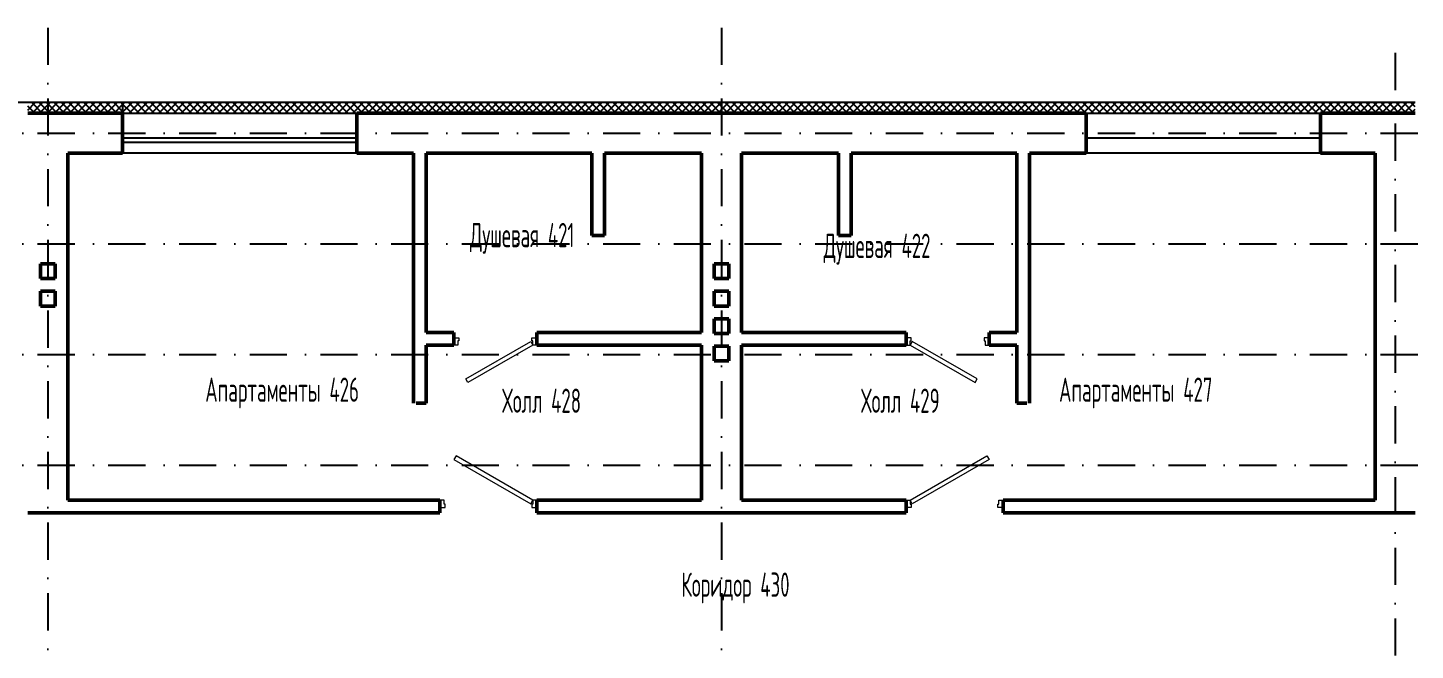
# Model space of a CAD drawing. Extents: x -1560602 to 321118, y -2308202 to -430103.
# Drawn here: x -1522256 to -1509096, y -2275248 to -2269344 of the extents above; entities that cross this region are included whole.
import ezdxf

# ---------------------------------------------------------------- set-up
doc = ezdxf.new("R2010")
doc.units = 0
doc.header["$MEASUREMENT"] = 0
doc.linetypes.add('Dot & Dashed', pattern=[670.277762, 352.777767, -176.388884, 0, -141.111112])
doc.linetypes.add('Штрихпунктирная', pattern=[0.670278, 0.352778, -0.176389, 0, -0.141111])
for name, color, linetype, lineweight in [('Вентиляция', 2, 'CONTINUOUS', 50), ('Двери', 4, 'CONTINUOUS', 15), ('стены', 5, 'CONTINUOUS', 50)]:
    doc.layers.add(name, color=color, linetype=linetype, lineweight=lineweight)
for name, color, linetype in [('Оси', 253, 'Dot & Dashed'), ('отделка', 240, 'CONTINUOUS'), ('Текст', 7, 'CONTINUOUS'), ('Утеплитель', 6, 'CONTINUOUS')]:
    doc.layers.add(name, color=color, linetype=linetype)
doc.styles.get("Standard").update_dxf_attribs({"font": 'spds.shx', "width": 0.7, "height": 250})

msp = doc.modelspace()

# ---------------------------------------------------------------- linework, layer by layer
at = {"layer": 'Вентиляция', "color": 0, "ltscale": 100}
for p, q in [((-1522135.7, -2271583.5), (-1521995.7, -2271583.5)), ((-1522135.7, -2271723.5), (-1522135.7, -2271583.5)), ((-1521995.7, -2271583.5), (-1521995.7, -2271723.5)), ((-1515745.7, -2271583.5), (-1515605.7, -2271583.5)), ((-1515745.7, -2271723.5), (-1515745.7, -2271583.5)), ((-1515605.7, -2271583.5), (-1515605.7, -2271723.5)), ((-1521995.7, -2271723.5), (-1522135.7, -2271723.5)), ((-1515605.7, -2271723.5), (-1515745.7, -2271723.5)), ((-1522135.7, -2271843.5), (-1521995.7, -2271843.5)), ((-1522135.7, -2271983.5), (-1522135.7, -2271843.5)), ((-1521995.7, -2271843.5), (-1521995.7, -2271983.5)), ((-1515745.7, -2271843.5), (-1515605.7, -2271843.5)), ((-1515745.7, -2271983.5), (-1515745.7, -2271843.5)), ((-1515605.7, -2271843.5), (-1515605.7, -2271983.5)), ((-1521995.7, -2271983.5), (-1522135.7, -2271983.5)), ((-1515605.7, -2271983.5), (-1515745.7, -2271983.5)), ((-1515745.7, -2272103.5), (-1515605.7, -2272103.5)), ((-1515745.7, -2272243.5), (-1515745.7, -2272103.5)), ((-1515605.7, -2272103.5), (-1515605.7, -2272243.5)), ((-1515605.7, -2272243.5), (-1515745.7, -2272243.5)), ((-1515745.7, -2272363.5), (-1515605.7, -2272363.5)), ((-1515745.7, -2272503.5), (-1515745.7, -2272363.5)), ((-1515605.7, -2272363.5), (-1515605.7, -2272503.5)), ((-1515605.7, -2272503.5), (-1515745.7, -2272503.5))]:
    msp.add_line(p, q, dxfattribs=at)
at = {"layer": 'Двери', "color": 0, "linetype": 'Continuous'}
for p, q in [((-1518215.7, -2272283.5), (-1518165.7, -2272283.5)), ((-1518165.7, -2272313.5), (-1518175.7, -2272313.5)), ((-1518175.7, -2272313.5), (-1518175.7, -2272353.5)), ((-1518165.7, -2272283.5), (-1518165.7, -2272313.5)), ((-1518100.6, -2272673.9), (-1517485.7, -2272318.9)), ((-1517485.7, -2272318.9), (-1517465.7, -2272353.5)), ((-1517475.7, -2272313.5), (-1517475.7, -2272283.5)), ((-1517475.7, -2272283.5), (-1517425.7, -2272283.5)), ((-1517465.7, -2272313.5), (-1517475.7, -2272313.5)), ((-1517465.7, -2272353.5), (-1517465.7, -2272313.5)), ((-1513875.8, -2272283.5), (-1513925.8, -2272283.5)), ((-1513885.8, -2272353.5), (-1513885.8, -2272313.5)), ((-1513885.8, -2272313.5), (-1513875.8, -2272313.5)), ((-1513865.8, -2272318.9), (-1513885.8, -2272353.5)), ((-1513875.8, -2272313.5), (-1513875.8, -2272283.5)), ((-1513250.9, -2272673.9), (-1513865.8, -2272318.9)), ((-1513135.8, -2272283.5), (-1513185.8, -2272283.5)), ((-1513185.8, -2272283.5), (-1513185.8, -2272313.5)), ((-1513185.8, -2272313.5), (-1513175.8, -2272313.5)), ((-1513175.8, -2272313.5), (-1513175.8, -2272353.5)), ((-1518175.7, -2272353.5), (-1518215.7, -2272353.5)), ((-1517465.7, -2272353.5), (-1518080.6, -2272708.5)), ((-1517425.7, -2272353.5), (-1517465.7, -2272353.5)), ((-1513925.8, -2272353.5), (-1513885.8, -2272353.5)), ((-1513885.8, -2272353.5), (-1513270.9, -2272708.5)), ((-1513175.8, -2272353.5), (-1513135.8, -2272353.5)), ((-1518080.6, -2272708.5), (-1518100.6, -2272673.9)), ((-1513270.9, -2272708.5), (-1513250.9, -2272673.9)), ((-1518193.1, -2273403.6), (-1518213.1, -2273438.2)), ((-1518213.1, -2273438.2), (-1517485.7, -2273858.2)), ((-1517465.7, -2273823.6), (-1518193.1, -2273403.6)), ((-1513885.8, -2273823.6), (-1513158.3, -2273403.6)), ((-1513138.3, -2273438.2), (-1513865.8, -2273858.2)), ((-1513158.3, -2273403.6), (-1513138.3, -2273438.2)), ((-1518305.7, -2273823.6), (-1518345.7, -2273823.6)), ((-1518345.7, -2273893.6), (-1518295.7, -2273893.6)), ((-1518305.7, -2273863.6), (-1518305.7, -2273823.6)), ((-1518295.7, -2273863.6), (-1518305.7, -2273863.6)), ((-1518295.7, -2273893.6), (-1518295.7, -2273863.6)), ((-1517485.7, -2273858.2), (-1517465.7, -2273823.6)), ((-1517465.7, -2273863.6), (-1517475.7, -2273863.6)), ((-1517475.7, -2273863.6), (-1517475.7, -2273893.6)), ((-1517475.7, -2273893.6), (-1517425.7, -2273893.6)), ((-1517425.7, -2273823.6), (-1517465.7, -2273823.6)), ((-1517465.7, -2273823.6), (-1517465.7, -2273863.6)), ((-1513925.8, -2273823.6), (-1513885.8, -2273823.6)), ((-1513875.8, -2273893.6), (-1513925.8, -2273893.6)), ((-1513885.8, -2273823.6), (-1513885.8, -2273863.6)), ((-1513865.8, -2273858.2), (-1513885.8, -2273823.6)), ((-1513885.8, -2273863.6), (-1513875.8, -2273863.6)), ((-1513875.8, -2273863.6), (-1513875.8, -2273893.6)), ((-1513055.8, -2273893.6), (-1513055.8, -2273863.6)), ((-1513055.8, -2273863.6), (-1513045.8, -2273863.6)), ((-1513005.8, -2273893.6), (-1513055.8, -2273893.6)), ((-1513045.8, -2273863.6), (-1513045.8, -2273823.6)), ((-1513045.8, -2273823.6), (-1513005.8, -2273823.6))]:
    msp.add_line(p, q, dxfattribs=at)
at = {"layer": 'Оси', "color": 0, "linetype": 'Штрихпунктирная', "lineweight": -3, "ltscale": 1000}
for p, q in [((-1522065.7, -2269343.9), (-1522065.7, -2295548.9)), ((-1515675.7, -2269343.9), (-1515675.7, -2295548.9)), ((-1509285.7, -2269582.6), (-1509285.7, -2295548.9)), ((-1556351.1, -2270343.9), (-1508285.7, -2270343.9)), ((-1556351.1, -2271393.9), (-1496895.7, -2271393.9)), ((-1556351.1, -2272443.9), (-1496895.7, -2272443.9)), ((-1556351.1, -2273493.9), (-1496895.7, -2273493.9))]:
    msp.add_line(p, q, dxfattribs=at)
at = {"layer": 'отделка', "color": 0, "ltscale": 100}
for p, q in [((-1521355.7, -2270153.5), (-1519135.7, -2270153.5)), ((-1512215.7, -2270153.5), (-1509995.7, -2270153.5)), ((-1521355.7, -2270388.5), (-1519135.7, -2270388.5)), ((-1521355.7, -2270428.5), (-1519135.7, -2270428.5)), ((-1512215.7, -2270388.5), (-1509995.7, -2270388.5)), ((-1519135.7, -2270533.5), (-1521355.7, -2270533.5)), ((-1509995.7, -2270533.5), (-1512215.7, -2270533.5))]:
    msp.add_line(p, q, dxfattribs=at)
at = {"layer": 'стены', "color": 0, "linetype": 'Continuous'}
for p, q in [((-1521355.7, -2270153.5), (-1522255.7, -2270153.5)), ((-1521355.7, -2270153.5), (-1521355.7, -2270223.5)), ((-1521355.7, -2270153.5), (-1521355.7, -2270223.5)), ((-1521355.7, -2270223.5), (-1521355.7, -2270533.5)), ((-1512215.7, -2270153.5), (-1519135.7, -2270153.5)), ((-1519135.7, -2270153.5), (-1519135.7, -2270223.5)), ((-1519135.7, -2270153.5), (-1519135.7, -2270223.5)), ((-1519135.7, -2270223.5), (-1519135.7, -2270533.5)), ((-1512215.7, -2270153.5), (-1512215.7, -2270223.5)), ((-1512215.7, -2270153.5), (-1512215.7, -2270223.5)), ((-1512215.7, -2270223.5), (-1512215.7, -2270533.5)), ((-1509095.7, -2270153.5), (-1509995.7, -2270153.5)), ((-1509995.7, -2270153.5), (-1509995.7, -2270223.5)), ((-1509995.7, -2270153.5), (-1509995.7, -2270223.5)), ((-1509995.7, -2270223.5), (-1509995.7, -2270533.5)), ((-1521875.7, -2271203.5), (-1521875.7, -2270533.5)), ((-1521875.7, -2270533.5), (-1521355.7, -2270533.5)), ((-1519135.7, -2270533.5), (-1518595.7, -2270533.5)), ((-1518595.7, -2270533.5), (-1518595.7, -2272903.6)), ((-1518475.7, -2272233.5), (-1518475.7, -2270533.5)), ((-1518475.7, -2270533.5), (-1516905.7, -2270533.5)), ((-1516905.7, -2270533.5), (-1516905.7, -2271313.5)), ((-1516785.7, -2271313.5), (-1516785.7, -2270533.5)), ((-1515865.7, -2270533.5), (-1515865.7, -2272233.5)), ((-1515485.7, -2272233.5), (-1515485.7, -2270533.5)), ((-1515485.7, -2270533.5), (-1514565.8, -2270533.5)), ((-1514565.8, -2270533.5), (-1514565.8, -2271313.5)), ((-1514445.8, -2271313.5), (-1514445.8, -2270533.5)), ((-1514445.8, -2270533.5), (-1512875.8, -2270533.5)), ((-1512875.8, -2270533.5), (-1512875.8, -2272233.5)), ((-1512755.8, -2272903.6), (-1512755.8, -2270533.5)), ((-1512755.8, -2270533.5), (-1512215.7, -2270533.5)), ((-1509995.7, -2270533.5), (-1509475.7, -2270533.5)), ((-1509475.7, -2270533.5), (-1509475.7, -2273823.6)), ((-1515865.7, -2272210.5), (-1515865.7, -2270686.5)), ((-1515485.7, -2272210.5), (-1515485.7, -2270686.5)), ((-1521875.7, -2271713.5), (-1521875.7, -2271203.5)), ((-1521875.7, -2271263.6), (-1521875.7, -2273823.6)), ((-1516785.7, -2271313.5), (-1516905.7, -2271313.5)), ((-1514565.8, -2271313.5), (-1514445.8, -2271313.5)), ((-1521875.7, -2273823.6), (-1521875.7, -2271713.5)), ((-1518215.7, -2272233.5), (-1518475.7, -2272233.5)), ((-1515865.7, -2272233.5), (-1517425.7, -2272233.5)), ((-1513925.8, -2272233.5), (-1515485.7, -2272233.5)), ((-1512875.8, -2272233.5), (-1513135.8, -2272233.5)), ((-1518475.7, -2272353.5), (-1518215.7, -2272353.5)), ((-1518475.7, -2272903.6), (-1518475.7, -2272353.5)), ((-1517425.7, -2272353.5), (-1515865.7, -2272353.5)), ((-1515865.7, -2272353.5), (-1515865.7, -2273823.6)), ((-1515485.7, -2272353.5), (-1513925.8, -2272353.5)), ((-1515485.7, -2273823.6), (-1515485.7, -2272353.5)), ((-1513135.8, -2272353.5), (-1512875.8, -2272353.5)), ((-1512875.8, -2272353.5), (-1512875.8, -2272903.6)), ((-1518570.7, -2272903.6), (-1518475.7, -2272903.6)), ((-1512780.8, -2272903.6), (-1512875.8, -2272903.6)), ((-1518345.7, -2273823.6), (-1521875.7, -2273823.6)), ((-1515865.7, -2273823.6), (-1517425.7, -2273823.6)), ((-1513925.8, -2273823.6), (-1515485.7, -2273823.6)), ((-1509475.7, -2273823.6), (-1513005.8, -2273823.6)), ((-1522255.7, -2273943.6), (-1521875.7, -2273943.6)), ((-1521875.7, -2273943.6), (-1518345.7, -2273943.6)), ((-1517425.7, -2273943.6), (-1515865.7, -2273943.6)), ((-1515485.7, -2273943.6), (-1515865.7, -2273943.6)), ((-1515485.7, -2273943.6), (-1513925.8, -2273943.6)), ((-1513005.8, -2273943.6), (-1509095.7, -2273943.6))]:
    msp.add_line(p, q, dxfattribs=at)
at = {"layer": 'стены', "color": 0, "ltscale": 100}
for p, q in [((-1516785.7, -2270533.5), (-1515865.7, -2270533.5)), ((-1518215.7, -2272233.5), (-1518215.7, -2272353.5)), ((-1517425.7, -2272233.5), (-1517425.7, -2272353.5)), ((-1513925.8, -2272233.5), (-1513925.8, -2272353.5)), ((-1513135.8, -2272233.5), (-1513135.8, -2272353.5)), ((-1518345.7, -2273823.6), (-1518345.7, -2273943.6)), ((-1517425.7, -2273823.6), (-1517425.7, -2273943.6)), ((-1513925.8, -2273823.6), (-1513925.8, -2273943.6)), ((-1513005.8, -2273823.6), (-1513005.8, -2273943.6))]:
    msp.add_line(p, q, dxfattribs=at)
at = {"layer": 'Утеплитель', "color": 0, "linetype": 'Continuous'}
for p, q in [((-1521355.7, -2270053.5), (-1522355.7, -2270053.5)), ((-1522255.7, -2270124.2), (-1522185.1, -2270053.5)), ((-1522189.1, -2270153.5), (-1522255.7, -2270086.9)), ((-1522118.4, -2270153.5), (-1522218.4, -2270053.5)), ((-1522214.4, -2270153.5), (-1522114.4, -2270053.5)), ((-1522047.7, -2270153.5), (-1522147.7, -2270053.5)), ((-1522143.7, -2270153.5), (-1522043.7, -2270053.5)), ((-1521977, -2270153.5), (-1522077, -2270053.5)), ((-1522072.9, -2270153.5), (-1521972.9, -2270053.5)), ((-1521906.2, -2270153.5), (-1522006.2, -2270053.5)), ((-1522002.2, -2270153.5), (-1521902.2, -2270053.5)), ((-1521835.5, -2270153.5), (-1521935.5, -2270053.5)), ((-1521931.5, -2270153.5), (-1521831.5, -2270053.5)), ((-1521764.8, -2270153.5), (-1521864.8, -2270053.5)), ((-1521860.8, -2270153.5), (-1521760.8, -2270053.5)), ((-1521694.1, -2270153.5), (-1521794.1, -2270053.5)), ((-1521790.1, -2270153.5), (-1521690.1, -2270053.5)), ((-1521623.4, -2270153.5), (-1521723.4, -2270053.5)), ((-1521719.4, -2270153.5), (-1521619.4, -2270053.5)), ((-1521552.7, -2270153.5), (-1521652.7, -2270053.5)), ((-1521648.7, -2270153.5), (-1521548.7, -2270053.5)), ((-1521482, -2270153.5), (-1521582, -2270053.5)), ((-1521578, -2270153.5), (-1521478, -2270053.5)), ((-1521411.3, -2270153.5), (-1521511.3, -2270053.5)), ((-1521507.3, -2270153.5), (-1521407.3, -2270053.5)), ((-1521355.7, -2270138.4), (-1521440.6, -2270053.5)), ((-1521436.6, -2270153.5), (-1521355.7, -2270072.7)), ((-1521355.7, -2270067.7), (-1521369.8, -2270053.5)), ((-1521355.7, -2270053.5), (-1521355.7, -2270153.5)), ((-1521355.7, -2270053.5), (-1521355.7, -2270153.5)), ((-1509095.7, -2270053.5), (-1521355.7, -2270053.5)), ((-1521355.7, -2270072.7), (-1521336.6, -2270053.5)), ((-1521355.7, -2270143.4), (-1521265.8, -2270053.5)), ((-1521269.8, -2270153.5), (-1521355.7, -2270067.7)), ((-1521199.1, -2270153.5), (-1521299.1, -2270053.5)), ((-1521295.1, -2270153.5), (-1521195.1, -2270053.5)), ((-1521128.4, -2270153.5), (-1521228.4, -2270053.5)), ((-1521224.4, -2270153.5), (-1521124.4, -2270053.5)), ((-1521057.7, -2270153.5), (-1521157.7, -2270053.5)), ((-1521153.7, -2270153.5), (-1521053.7, -2270053.5)), ((-1520987, -2270153.5), (-1521087, -2270053.5)), ((-1521083, -2270153.5), (-1520983, -2270053.5)), ((-1520916.3, -2270153.5), (-1521016.3, -2270053.5)), ((-1521012.3, -2270153.5), (-1520912.3, -2270053.5)), ((-1520845.6, -2270153.5), (-1520945.6, -2270053.5)), ((-1520941.6, -2270153.5), (-1520841.6, -2270053.5)), ((-1520774.9, -2270153.5), (-1520874.9, -2270053.5)), ((-1520870.9, -2270153.5), (-1520770.9, -2270053.5)), ((-1520704.2, -2270153.5), (-1520804.2, -2270053.5)), ((-1520800.2, -2270153.5), (-1520700.2, -2270053.5)), ((-1520633.5, -2270153.5), (-1520733.5, -2270053.5)), ((-1520729.4, -2270153.5), (-1520629.4, -2270053.5)), ((-1520562.7, -2270153.5), (-1520662.7, -2270053.5)), ((-1520658.7, -2270153.5), (-1520558.7, -2270053.5)), ((-1520492, -2270153.5), (-1520592, -2270053.5)), ((-1520588, -2270153.5), (-1520488, -2270053.5)), ((-1520421.3, -2270153.5), (-1520521.3, -2270053.5)), ((-1520517.3, -2270153.5), (-1520417.3, -2270053.5)), ((-1520350.6, -2270153.5), (-1520450.6, -2270053.5)), ((-1520446.6, -2270153.5), (-1520346.6, -2270053.5)), ((-1520279.9, -2270153.5), (-1520379.9, -2270053.5)), ((-1520375.9, -2270153.5), (-1520275.9, -2270053.5)), ((-1520209.2, -2270153.5), (-1520309.2, -2270053.5)), ((-1520305.2, -2270153.5), (-1520205.2, -2270053.5)), ((-1520138.5, -2270153.5), (-1520238.5, -2270053.5)), ((-1520234.5, -2270153.5), (-1520134.5, -2270053.5)), ((-1520067.8, -2270153.5), (-1520167.8, -2270053.5)), ((-1520163.8, -2270153.5), (-1520063.8, -2270053.5)), ((-1519997.1, -2270153.5), (-1520097.1, -2270053.5)), ((-1520093, -2270153.5), (-1519993, -2270053.5)), ((-1519926.3, -2270153.5), (-1520026.3, -2270053.5)), ((-1520022.3, -2270153.5), (-1519922.3, -2270053.5)), ((-1519855.6, -2270153.5), (-1519955.6, -2270053.5)), ((-1519951.6, -2270153.5), (-1519851.6, -2270053.5)), ((-1519784.9, -2270153.5), (-1519884.9, -2270053.5)), ((-1519880.9, -2270153.5), (-1519780.9, -2270053.5)), ((-1519714.2, -2270153.5), (-1519814.2, -2270053.5)), ((-1519810.2, -2270153.5), (-1519710.2, -2270053.5)), ((-1519643.5, -2270153.5), (-1519743.5, -2270053.5)), ((-1519739.5, -2270153.5), (-1519639.5, -2270053.5)), ((-1519572.8, -2270153.5), (-1519672.8, -2270053.5)), ((-1519668.8, -2270153.5), (-1519568.8, -2270053.5)), ((-1519502.1, -2270153.5), (-1519602.1, -2270053.5)), ((-1519598.1, -2270153.5), (-1519498.1, -2270053.5)), ((-1519431.4, -2270153.5), (-1519531.4, -2270053.5)), ((-1519527.4, -2270153.5), (-1519427.4, -2270053.5)), ((-1519360.7, -2270153.5), (-1519460.7, -2270053.5)), ((-1519456.7, -2270153.5), (-1519356.7, -2270053.5)), ((-1519289.9, -2270153.5), (-1519389.9, -2270053.5)), ((-1519385.9, -2270153.5), (-1519285.9, -2270053.5)), ((-1519219.2, -2270153.5), (-1519319.2, -2270053.5)), ((-1519315.2, -2270153.5), (-1519215.2, -2270053.5)), ((-1519148.5, -2270153.5), (-1519248.5, -2270053.5)), ((-1519244.5, -2270153.5), (-1519144.5, -2270053.5)), ((-1519077.8, -2270153.5), (-1519177.8, -2270053.5)), ((-1519173.8, -2270153.5), (-1519073.8, -2270053.5)), ((-1519007.1, -2270153.5), (-1519107.1, -2270053.5)), ((-1519103.1, -2270153.5), (-1519003.1, -2270053.5)), ((-1518936.4, -2270153.5), (-1519036.4, -2270053.5)), ((-1519032.4, -2270153.5), (-1518932.4, -2270053.5)), ((-1518865.7, -2270153.5), (-1518965.7, -2270053.5)), ((-1518961.7, -2270153.5), (-1518861.7, -2270053.5)), ((-1518795, -2270153.5), (-1518895, -2270053.5)), ((-1518891, -2270153.5), (-1518791, -2270053.5)), ((-1518724.3, -2270153.5), (-1518824.3, -2270053.5)), ((-1518820.3, -2270153.5), (-1518720.3, -2270053.5)), ((-1518653.6, -2270153.5), (-1518753.6, -2270053.5)), ((-1518749.5, -2270153.5), (-1518649.5, -2270053.5)), ((-1518582.8, -2270153.5), (-1518682.8, -2270053.5)), ((-1518678.8, -2270153.5), (-1518578.8, -2270053.5)), ((-1518512.1, -2270153.5), (-1518612.1, -2270053.5)), ((-1518608.1, -2270153.5), (-1518508.1, -2270053.5)), ((-1518441.4, -2270153.5), (-1518541.4, -2270053.5)), ((-1518537.4, -2270153.5), (-1518437.4, -2270053.5)), ((-1518370.7, -2270153.5), (-1518470.7, -2270053.5)), ((-1518466.7, -2270153.5), (-1518366.7, -2270053.5)), ((-1518300, -2270153.5), (-1518400, -2270053.5)), ((-1518396, -2270153.5), (-1518296, -2270053.5)), ((-1518229.3, -2270153.5), (-1518329.3, -2270053.5)), ((-1518325.3, -2270153.5), (-1518225.3, -2270053.5)), ((-1518158.6, -2270153.5), (-1518258.6, -2270053.5)), ((-1518254.6, -2270153.5), (-1518154.6, -2270053.5)), ((-1518087.9, -2270153.5), (-1518187.9, -2270053.5)), ((-1518183.9, -2270153.5), (-1518083.9, -2270053.5)), ((-1518017.2, -2270153.5), (-1518117.2, -2270053.5)), ((-1518113.1, -2270153.5), (-1518013.1, -2270053.5)), ((-1517946.4, -2270153.5), (-1518046.4, -2270053.5)), ((-1518042.4, -2270153.5), (-1517942.4, -2270053.5)), ((-1517875.7, -2270153.5), (-1517975.7, -2270053.5)), ((-1517971.7, -2270153.5), (-1517871.7, -2270053.5)), ((-1517805, -2270153.5), (-1517905, -2270053.5)), ((-1517901, -2270153.5), (-1517801, -2270053.5)), ((-1517734.3, -2270153.5), (-1517834.3, -2270053.5)), ((-1517830.3, -2270153.5), (-1517730.3, -2270053.5)), ((-1517663.6, -2270153.5), (-1517763.6, -2270053.5)), ((-1517759.6, -2270153.5), (-1517659.6, -2270053.5)), ((-1517592.9, -2270153.5), (-1517692.9, -2270053.5)), ((-1517688.9, -2270153.5), (-1517588.9, -2270053.5)), ((-1517522.2, -2270153.5), (-1517622.2, -2270053.5)), ((-1517618.2, -2270153.5), (-1517518.2, -2270053.5)), ((-1517451.5, -2270153.5), (-1517551.5, -2270053.5)), ((-1517547.5, -2270153.5), (-1517447.5, -2270053.5)), ((-1517380.8, -2270153.5), (-1517480.8, -2270053.5)), ((-1517476.8, -2270153.5), (-1517376.8, -2270053.5)), ((-1517310.1, -2270153.5), (-1517410.1, -2270053.5)), ((-1517406, -2270153.5), (-1517306, -2270053.5)), ((-1517239.3, -2270153.5), (-1517339.3, -2270053.5)), ((-1517335.3, -2270153.5), (-1517235.3, -2270053.5)), ((-1517168.6, -2270153.5), (-1517268.6, -2270053.5)), ((-1517264.6, -2270153.5), (-1517164.6, -2270053.5)), ((-1517097.9, -2270153.5), (-1517197.9, -2270053.5)), ((-1517193.9, -2270153.5), (-1517093.9, -2270053.5)), ((-1517027.2, -2270153.5), (-1517127.2, -2270053.5)), ((-1517123.2, -2270153.5), (-1517023.2, -2270053.5)), ((-1516956.5, -2270153.5), (-1517056.5, -2270053.5)), ((-1517052.5, -2270153.5), (-1516952.5, -2270053.5)), ((-1516885.8, -2270153.5), (-1516985.8, -2270053.5)), ((-1516981.8, -2270153.5), (-1516881.8, -2270053.5)), ((-1516815.1, -2270153.5), (-1516915.1, -2270053.5)), ((-1516911.1, -2270153.5), (-1516811.1, -2270053.5)), ((-1516744.4, -2270153.5), (-1516844.4, -2270053.5)), ((-1516840.4, -2270153.5), (-1516740.4, -2270053.5)), ((-1516673.7, -2270153.5), (-1516773.7, -2270053.5)), ((-1516769.6, -2270153.5), (-1516669.6, -2270053.5)), ((-1516602.9, -2270153.5), (-1516702.9, -2270053.5)), ((-1516698.9, -2270153.5), (-1516598.9, -2270053.5)), ((-1516532.2, -2270153.5), (-1516632.2, -2270053.5)), ((-1516628.2, -2270153.5), (-1516528.2, -2270053.5)), ((-1516461.5, -2270153.5), (-1516561.5, -2270053.5)), ((-1516557.5, -2270153.5), (-1516457.5, -2270053.5)), ((-1516390.8, -2270153.5), (-1516490.8, -2270053.5)), ((-1516486.8, -2270153.5), (-1516386.8, -2270053.5)), ((-1516320.1, -2270153.5), (-1516420.1, -2270053.5)), ((-1516416.1, -2270153.5), (-1516316.1, -2270053.5)), ((-1516249.4, -2270153.5), (-1516349.4, -2270053.5)), ((-1516345.4, -2270153.5), (-1516245.4, -2270053.5)), ((-1516178.7, -2270153.5), (-1516278.7, -2270053.5)), ((-1516274.7, -2270153.5), (-1516174.7, -2270053.5)), ((-1516108, -2270153.5), (-1516208, -2270053.5)), ((-1516204, -2270153.5), (-1516104, -2270053.5)), ((-1516037.3, -2270153.5), (-1516137.3, -2270053.5)), ((-1516133.2, -2270153.5), (-1516033.3, -2270053.5)), ((-1515966.5, -2270153.5), (-1516066.5, -2270053.5)), ((-1516062.5, -2270153.5), (-1515962.5, -2270053.5)), ((-1515895.8, -2270153.5), (-1515995.8, -2270053.5)), ((-1515991.8, -2270153.5), (-1515891.8, -2270053.5)), ((-1515825.1, -2270153.5), (-1515925.1, -2270053.5)), ((-1515921.1, -2270153.5), (-1515821.1, -2270053.5)), ((-1515754.4, -2270153.5), (-1515854.4, -2270053.5)), ((-1515850.4, -2270153.5), (-1515750.4, -2270053.5)), ((-1515683.7, -2270153.5), (-1515783.7, -2270053.5)), ((-1515779.7, -2270153.5), (-1515679.7, -2270053.5)), ((-1515613, -2270153.5), (-1515713, -2270053.5)), ((-1515709, -2270153.5), (-1515609, -2270053.5)), ((-1515542.3, -2270153.5), (-1515642.3, -2270053.5)), ((-1515638.3, -2270153.5), (-1515538.3, -2270053.5)), ((-1515471.6, -2270153.5), (-1515571.6, -2270053.5)), ((-1515567.6, -2270153.5), (-1515467.6, -2270053.5)), ((-1515400.9, -2270153.5), (-1515500.9, -2270053.5)), ((-1515496.9, -2270153.5), (-1515396.9, -2270053.5)), ((-1515330.2, -2270153.5), (-1515430.2, -2270053.5)), ((-1515426.1, -2270153.5), (-1515326.1, -2270053.5)), ((-1515259.4, -2270153.5), (-1515359.4, -2270053.5)), ((-1515355.4, -2270153.5), (-1515255.4, -2270053.5)), ((-1515188.7, -2270153.5), (-1515288.7, -2270053.5)), ((-1515284.7, -2270153.5), (-1515184.7, -2270053.5)), ((-1515118, -2270153.5), (-1515218, -2270053.5)), ((-1515214, -2270153.5), (-1515114, -2270053.5)), ((-1515047.3, -2270153.5), (-1515147.3, -2270053.5)), ((-1515143.3, -2270153.5), (-1515043.3, -2270053.5)), ((-1514976.6, -2270153.5), (-1515076.6, -2270053.5)), ((-1515072.6, -2270153.5), (-1514972.6, -2270053.5)), ((-1514905.9, -2270153.5), (-1515005.9, -2270053.5)), ((-1515001.9, -2270153.5), (-1514901.9, -2270053.5)), ((-1514835.2, -2270153.5), (-1514935.2, -2270053.5)), ((-1514931.2, -2270153.5), (-1514831.2, -2270053.5)), ((-1514764.5, -2270153.5), (-1514864.5, -2270053.5)), ((-1514860.5, -2270153.5), (-1514760.5, -2270053.5)), ((-1514693.8, -2270153.5), (-1514793.8, -2270053.5)), ((-1514789.7, -2270153.5), (-1514689.7, -2270053.5)), ((-1514623, -2270153.5), (-1514723, -2270053.5)), ((-1514719, -2270153.5), (-1514619, -2270053.5)), ((-1514552.3, -2270153.5), (-1514652.3, -2270053.5)), ((-1514648.3, -2270153.5), (-1514548.3, -2270053.5)), ((-1514481.6, -2270153.5), (-1514581.6, -2270053.5)), ((-1514577.6, -2270153.5), (-1514477.6, -2270053.5)), ((-1514410.9, -2270153.5), (-1514510.9, -2270053.5)), ((-1514506.9, -2270153.5), (-1514406.9, -2270053.5)), ((-1514340.2, -2270153.5), (-1514440.2, -2270053.5)), ((-1514436.2, -2270153.5), (-1514336.2, -2270053.5)), ((-1514269.5, -2270153.5), (-1514369.5, -2270053.5)), ((-1514365.5, -2270153.5), (-1514265.5, -2270053.5)), ((-1514198.8, -2270153.5), (-1514298.8, -2270053.5)), ((-1514294.8, -2270153.5), (-1514194.8, -2270053.5)), ((-1514128.1, -2270153.5), (-1514228.1, -2270053.5)), ((-1514224.1, -2270153.5), (-1514124.1, -2270053.5)), ((-1514057.4, -2270153.5), (-1514157.4, -2270053.5)), ((-1514153.4, -2270153.5), (-1514053.4, -2270053.5)), ((-1513986.6, -2270153.5), (-1514086.6, -2270053.5)), ((-1514082.6, -2270153.5), (-1513982.6, -2270053.5)), ((-1513915.9, -2270153.5), (-1514015.9, -2270053.5)), ((-1514011.9, -2270153.5), (-1513911.9, -2270053.5)), ((-1513845.2, -2270153.5), (-1513945.2, -2270053.5)), ((-1513941.2, -2270153.5), (-1513841.2, -2270053.5)), ((-1513774.5, -2270153.5), (-1513874.5, -2270053.5)), ((-1513870.5, -2270153.5), (-1513770.5, -2270053.5)), ((-1513703.8, -2270153.5), (-1513803.8, -2270053.5)), ((-1513799.8, -2270153.5), (-1513699.8, -2270053.5)), ((-1513633.1, -2270153.5), (-1513733.1, -2270053.5)), ((-1513729.1, -2270153.5), (-1513629.1, -2270053.5)), ((-1513562.4, -2270153.5), (-1513662.4, -2270053.5)), ((-1513658.4, -2270153.5), (-1513558.4, -2270053.5)), ((-1513491.7, -2270153.5), (-1513591.7, -2270053.5)), ((-1513587.7, -2270153.5), (-1513487.7, -2270053.5)), ((-1513421, -2270153.5), (-1513521, -2270053.5)), ((-1513517, -2270153.5), (-1513417, -2270053.5)), ((-1513350.3, -2270153.5), (-1513450.3, -2270053.5)), ((-1513446.2, -2270153.5), (-1513346.2, -2270053.5)), ((-1513279.5, -2270153.5), (-1513379.5, -2270053.5)), ((-1513375.5, -2270153.5), (-1513275.5, -2270053.5)), ((-1513208.8, -2270153.5), (-1513308.8, -2270053.5)), ((-1513304.8, -2270153.5), (-1513204.8, -2270053.5)), ((-1513138.1, -2270153.5), (-1513238.1, -2270053.5)), ((-1513234.1, -2270153.5), (-1513134.1, -2270053.5)), ((-1513067.4, -2270153.5), (-1513167.4, -2270053.5)), ((-1513163.4, -2270153.5), (-1513063.4, -2270053.5)), ((-1512996.7, -2270153.5), (-1513096.7, -2270053.5)), ((-1513092.7, -2270153.5), (-1512992.7, -2270053.5)), ((-1512926, -2270153.5), (-1513026, -2270053.5)), ((-1513022, -2270153.5), (-1512922, -2270053.5)), ((-1512855.3, -2270153.5), (-1512955.3, -2270053.5)), ((-1512951.3, -2270153.5), (-1512851.3, -2270053.5)), ((-1512784.6, -2270153.5), (-1512884.6, -2270053.5)), ((-1512880.6, -2270153.5), (-1512780.6, -2270053.5)), ((-1512713.9, -2270153.5), (-1512813.9, -2270053.5)), ((-1512809.8, -2270153.5), (-1512709.8, -2270053.5)), ((-1512643.1, -2270153.5), (-1512743.1, -2270053.5)), ((-1512739.1, -2270153.5), (-1512639.1, -2270053.5)), ((-1512572.4, -2270153.5), (-1512672.4, -2270053.5)), ((-1512668.4, -2270153.5), (-1512568.4, -2270053.5)), ((-1512501.7, -2270153.5), (-1512601.7, -2270053.5)), ((-1512597.7, -2270153.5), (-1512497.7, -2270053.5)), ((-1512431, -2270153.5), (-1512531, -2270053.5)), ((-1512527, -2270153.5), (-1512427, -2270053.5)), ((-1512360.3, -2270153.5), (-1512460.3, -2270053.5)), ((-1512456.3, -2270153.5), (-1512356.3, -2270053.5)), ((-1512289.6, -2270153.5), (-1512389.6, -2270053.5)), ((-1512385.6, -2270153.5), (-1512285.6, -2270053.5)), ((-1512218.9, -2270153.5), (-1512318.9, -2270053.5)), ((-1512314.9, -2270153.5), (-1512214.9, -2270053.5)), ((-1512148.2, -2270153.5), (-1512248.2, -2270053.5)), ((-1512244.2, -2270153.5), (-1512144.2, -2270053.5)), ((-1512077.5, -2270153.5), (-1512177.5, -2270053.5)), ((-1512173.5, -2270153.5), (-1512073.5, -2270053.5)), ((-1512006.7, -2270153.5), (-1512106.7, -2270053.5)), ((-1512102.7, -2270153.5), (-1512002.7, -2270053.5)), ((-1511936, -2270153.5), (-1512036, -2270053.5)), ((-1512032, -2270153.5), (-1511932, -2270053.5)), ((-1511865.3, -2270153.5), (-1511965.3, -2270053.5)), ((-1511961.3, -2270153.5), (-1511861.3, -2270053.5)), ((-1511794.6, -2270153.5), (-1511894.6, -2270053.5)), ((-1511890.6, -2270153.5), (-1511790.6, -2270053.5)), ((-1511723.9, -2270153.5), (-1511823.9, -2270053.5)), ((-1511819.9, -2270153.5), (-1511719.9, -2270053.5)), ((-1511653.2, -2270153.5), (-1511753.2, -2270053.5)), ((-1511749.2, -2270153.5), (-1511649.2, -2270053.5)), ((-1511582.5, -2270153.5), (-1511682.5, -2270053.5)), ((-1511678.5, -2270153.5), (-1511578.5, -2270053.5)), ((-1511511.8, -2270153.5), (-1511611.8, -2270053.5)), ((-1511607.8, -2270153.5), (-1511507.8, -2270053.5)), ((-1511441.1, -2270153.5), (-1511541.1, -2270053.5)), ((-1511537.1, -2270153.5), (-1511437.1, -2270053.5)), ((-1511370.4, -2270153.5), (-1511470.4, -2270053.5)), ((-1511466.3, -2270153.5), (-1511366.3, -2270053.5)), ((-1511299.6, -2270153.5), (-1511399.6, -2270053.5)), ((-1511395.6, -2270153.5), (-1511295.6, -2270053.5)), ((-1511228.9, -2270153.5), (-1511328.9, -2270053.5)), ((-1511324.9, -2270153.5), (-1511224.9, -2270053.5)), ((-1511158.2, -2270153.5), (-1511258.2, -2270053.5)), ((-1511254.2, -2270153.5), (-1511154.2, -2270053.5)), ((-1511087.5, -2270153.5), (-1511187.5, -2270053.5)), ((-1511183.5, -2270153.5), (-1511083.5, -2270053.5)), ((-1511016.8, -2270153.5), (-1511116.8, -2270053.5)), ((-1511112.8, -2270153.5), (-1511012.8, -2270053.5)), ((-1510946.1, -2270153.5), (-1511046.1, -2270053.5)), ((-1511042.1, -2270153.5), (-1510942.1, -2270053.5)), ((-1510875.4, -2270153.5), (-1510975.4, -2270053.5)), ((-1510971.4, -2270153.5), (-1510871.4, -2270053.5)), ((-1510804.7, -2270153.5), (-1510904.7, -2270053.5)), ((-1510900.7, -2270153.5), (-1510800.7, -2270053.5)), ((-1510734, -2270153.5), (-1510834, -2270053.5)), ((-1510829.9, -2270153.5), (-1510729.9, -2270053.5)), ((-1510663.2, -2270153.5), (-1510763.2, -2270053.5)), ((-1510759.2, -2270153.5), (-1510659.2, -2270053.5)), ((-1510592.5, -2270153.5), (-1510692.5, -2270053.5)), ((-1510688.5, -2270153.5), (-1510588.5, -2270053.5)), ((-1510521.8, -2270153.5), (-1510621.8, -2270053.5)), ((-1510617.8, -2270153.5), (-1510517.8, -2270053.5)), ((-1510451.1, -2270153.5), (-1510551.1, -2270053.5)), ((-1510547.1, -2270153.5), (-1510447.1, -2270053.5)), ((-1510380.4, -2270153.5), (-1510480.4, -2270053.5)), ((-1510476.4, -2270153.5), (-1510376.4, -2270053.5)), ((-1510309.7, -2270153.5), (-1510409.7, -2270053.5)), ((-1510405.7, -2270153.5), (-1510305.7, -2270053.5)), ((-1510239, -2270153.5), (-1510339, -2270053.5)), ((-1510335, -2270153.5), (-1510235, -2270053.5)), ((-1510168.3, -2270153.5), (-1510268.3, -2270053.5)), ((-1510264.3, -2270153.5), (-1510164.3, -2270053.5)), ((-1510097.6, -2270153.5), (-1510197.6, -2270053.5)), ((-1510193.6, -2270153.5), (-1510093.6, -2270053.5)), ((-1510026.9, -2270153.5), (-1510126.9, -2270053.5)), ((-1510122.8, -2270153.5), (-1510022.8, -2270053.5)), ((-1509956.1, -2270153.5), (-1510056.1, -2270053.5)), ((-1510052.1, -2270153.5), (-1509952.1, -2270053.5)), ((-1509885.4, -2270153.5), (-1509985.4, -2270053.5)), ((-1509981.4, -2270153.5), (-1509881.4, -2270053.5)), ((-1509814.7, -2270153.5), (-1509914.7, -2270053.5)), ((-1509910.7, -2270153.5), (-1509810.7, -2270053.5)), ((-1509744, -2270153.5), (-1509844, -2270053.5)), ((-1509840, -2270153.5), (-1509740, -2270053.5)), ((-1509673.3, -2270153.5), (-1509773.3, -2270053.5)), ((-1509769.3, -2270153.5), (-1509669.3, -2270053.5)), ((-1509602.6, -2270153.5), (-1509702.6, -2270053.5)), ((-1509698.6, -2270153.5), (-1509598.6, -2270053.5)), ((-1509531.9, -2270153.5), (-1509631.9, -2270053.5)), ((-1509627.9, -2270153.5), (-1509527.9, -2270053.5)), ((-1509461.2, -2270153.5), (-1509561.2, -2270053.5)), ((-1509557.2, -2270153.5), (-1509457.2, -2270053.5)), ((-1509390.5, -2270153.5), (-1509490.5, -2270053.5)), ((-1509486.4, -2270153.5), (-1509386.4, -2270053.5)), ((-1509319.7, -2270153.5), (-1509419.7, -2270053.5)), ((-1509415.7, -2270153.5), (-1509315.7, -2270053.5)), ((-1509249, -2270153.5), (-1509349, -2270053.5)), ((-1509345, -2270153.5), (-1509245, -2270053.5)), ((-1509178.3, -2270153.5), (-1509278.3, -2270053.5)), ((-1509274.3, -2270153.5), (-1509174.3, -2270053.5)), ((-1509107.6, -2270153.5), (-1509207.6, -2270053.5)), ((-1509203.6, -2270153.5), (-1509103.6, -2270053.5)), ((-1509095.7, -2270094.7), (-1509136.9, -2270053.5)), ((-1521365.8, -2270153.5), (-1521355.7, -2270143.4)), ((-1521340.6, -2270153.5), (-1521355.7, -2270138.4)), ((-1509132.9, -2270153.5), (-1509095.7, -2270116.4))]:
    msp.add_line(p, q, dxfattribs=at)

# ---------------------------------------------------------------- texts
at = {"layer": 'Текст', "color": 0, "linetype": 'Continuous', "width": 0.7}
for s, p in [('Душевая 421', (-1518061.3, -2271425.1)), ('Душевая 422', (-1514706.8, -2271527.3)), ('Апартаменты 426', (-1520571.7, -2272891.5)), ('Апартаменты 427', (-1512473.7, -2272891.5)), ('Холл 428', (-1517755.3, -2272996.3)), ('Холл 429', (-1514351.7, -2272996.3)), ('Коридор 430', (-1516056.3, -2274740.8))]:
    msp.add_text(s, height=230, dxfattribs=at).set_placement(p)

doc.saveas('drawing.dxf')
